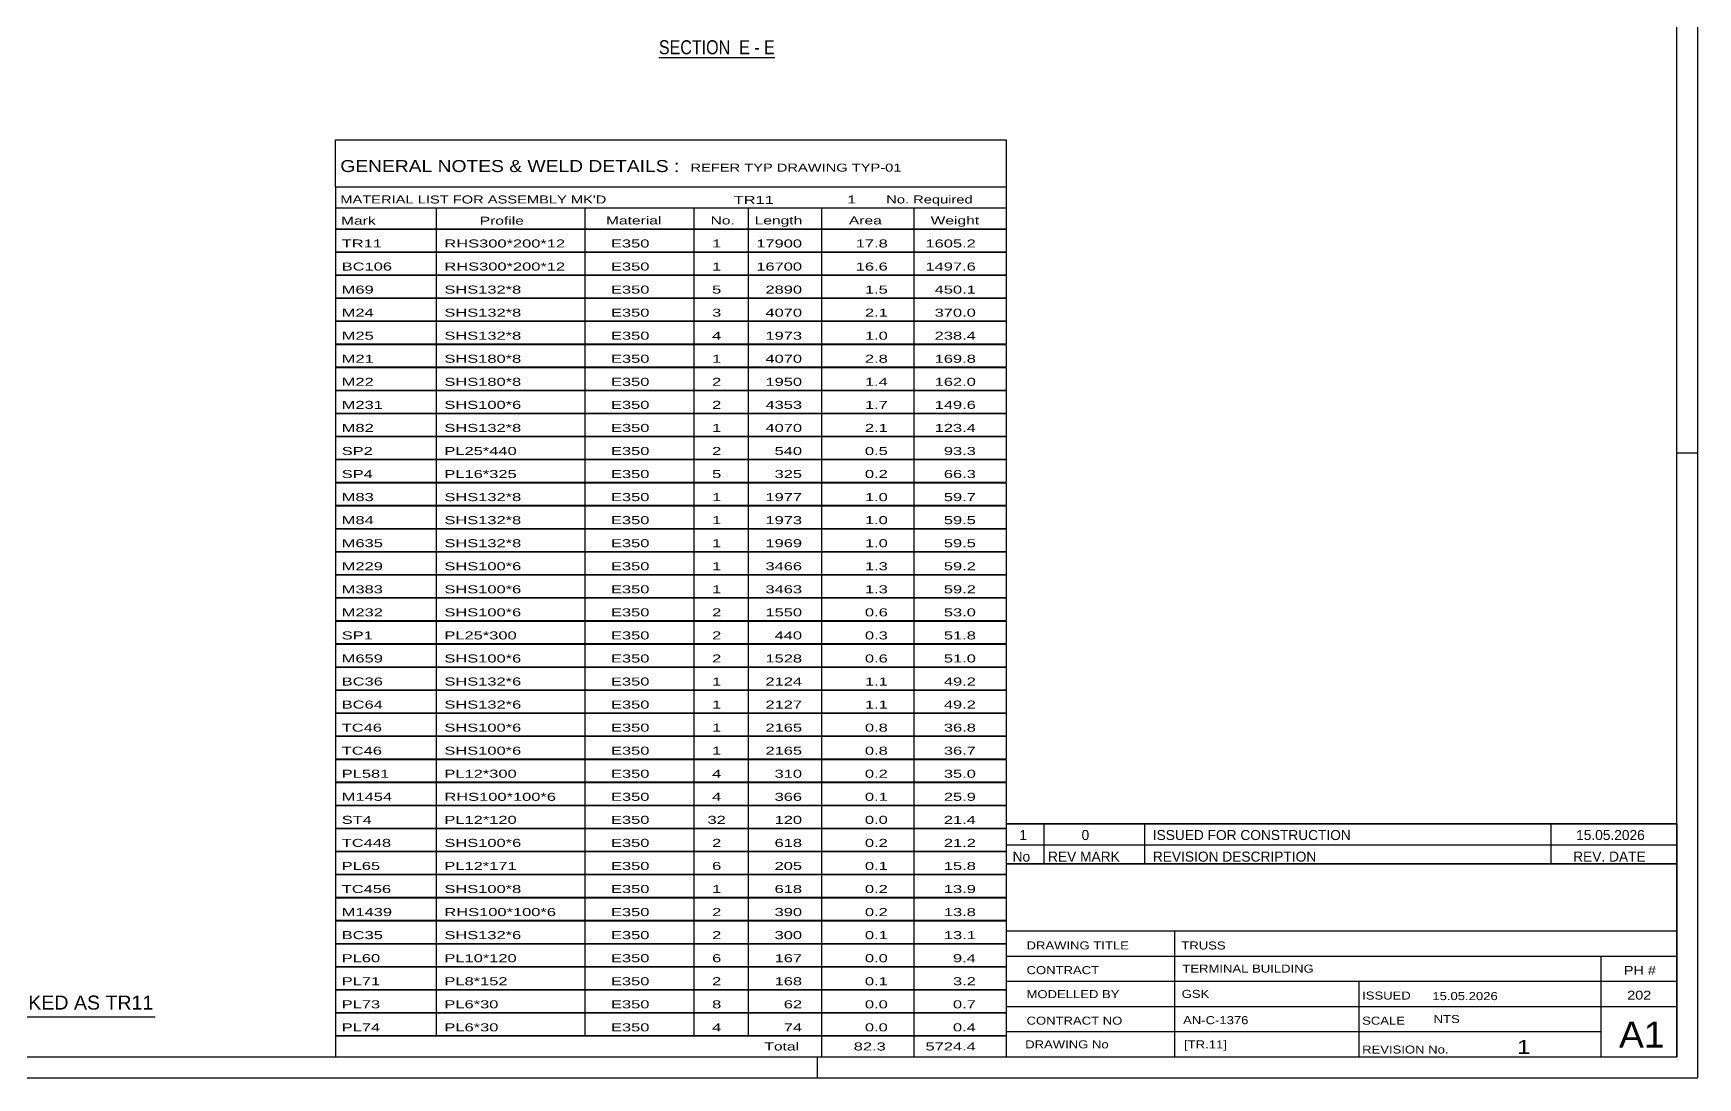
# Model space of a CAD drawing. Header units: millimetres. Extents: x -107 to 1082, y -577 to 264.
# Drawn here: x 684.7 to 1081.8, y -577.5 to -328.3 of the extents above; entities that cross this region are included whole.
import ezdxf

# ---------------------------------------------------------------- set-up
doc = ezdxf.new("R2010")
doc.units = ezdxf.units.MM
doc.styles.add('Arial', font='ARIAL.TTF', dxfattribs={"height": 0.2})
doc.styles.add('Arial Narrow', font='ARIALN.TTF', dxfattribs={"height": 0.2})

# ---------------------------------------------------------------- blocks, each defined once
blk = doc.blocks.new('Unknown-389677451-1162')
at = {"color": 5, "linetype": 'Continuous'}
for p, q in [((1081.77, -577.47), (1081.77, 263.53)), ((1076.77, -572.47), (1076.77, 258.53)), ((1081.77, -428.47), (1076.77, -428.47)), ((-102.23, -572.47), (1076.77, -572.47)), ((871.77, -577.47), (871.77, -572.47)), ((-107.23, -577.47), (1081.77, -577.47))]:
    blk.add_line(p, q, dxfattribs=at)
blk = doc.blocks.new('Unknown-389677451-42865')
at = {"color": 7, "linetype": 'Continuous'}
for p, q in [((916.77, -526.42), (916.77, -572.47)), ((916.77, -526.42), (1076.77, -526.42)), ((1076.77, -526.47), (1076.77, -572.47)), ((916.77, -542.47), (1076.77, -542.47)), ((956.91, -542.47), (956.91, -572.47)), ((916.77, -548.47), (1076.77, -548.47)), ((1058.77, -572.42), (1058.77, -548.42)), ((916.77, -554.47), (1076.77, -554.47)), ((1000.91, -554.47), (1000.91, -572.47)), ((916.77, -560.47), (1076.77, -560.47)), ((916.77, -566.47), (1058.77, -566.47)), ((916.77, -572.47), (1076.77, -572.47))]:
    blk.add_line(p, q, dxfattribs=at)
at = {"color": 7, "style": 'Arial Narrow'}
for s, height, width, p in [('DRAWING TITLE', 1.9089, 1.425378, (921.65, -546.86)), ('TRUSS', 1.909, 1.425378, (958.58, -546.88)), ('CONTRACT', 1.909, 1.425378, (921.65, -552.76)), ('TERMINAL BUILDING', 1.9089, 1.425378, (958.83, -552.4)), ('MODELLED BY', 1.9089, 1.425378, (921.65, -558.49)), ('GSK', 1.909, 1.425378, (958.66, -558.43)), ('ISSUED', 1.909, 1.425378, (1001.71, -558.83)), ('15.05.2026', 1.909, 1.425378, (1018.46, -558.95)), ('CONTRACT NO', 1.9089, 1.425378, (921.65, -564.81)), ('AN-C-1376', 1.909, 1.425378, (959, -564.69)), ('SCALE', 1.909, 1.425378, (1001.71, -564.82)), ('A1', 6.204, 1.25, (1063.01, -570.27)), ('DRAWING No', 1.909, 1.425378, (921.33, -570.47)), ('[TR.11]', 1.909, 1.425378, (959.23, -570.48)), ('REVISION No.', 1.9089, 1.425378, (1001.71, -571.7)), ('1', 3.34, 1.5, (1038.68, -571.79))]:
    blk.add_text(s, height=height, dxfattribs=dict(at, width=width)).set_placement(p)
at = {"color": 7, "linetype": 'Continuous', "style": 'Arial Narrow'}
for s, height, width, p in [('PH #', 2.1, 1.42538, (1064.17, -552.92)), ('202', 2.1, 1.42538, (1064.96, -558.82)), ('NTS', 1.909, 1.425378, (1018.77, -564.42))]:
    blk.add_text(s, height=height, dxfattribs=dict(at, width=width)).set_placement(p)
blk = doc.blocks.new('Unknown-389677451-42866')
at = {"color": 7, "linetype": 'Continuous'}
for p, q in [((916.77, -516.92), (1076.77, -516.92)), ((1076.77, -516.92), (916.77, -516.92)), ((916.77, -516.92), (916.77, -521.92)), ((925.77, -516.92), (925.77, -521.92)), ((949.77, -516.92), (949.77, -521.92)), ((1046.77, -516.92), (1046.77, -521.92)), ((1076.77, -516.92), (1076.77, -521.92)), ((916.77, -521.92), (1076.77, -521.92)), ((916.77, -521.92), (916.77, -526.42)), ((916.77, -521.92), (1076.77, -521.92)), ((925.77, -521.92), (925.77, -526.42)), ((949.77, -521.92), (949.77, -526.42)), ((1046.77, -521.92), (1046.77, -526.42)), ((1076.77, -521.92), (1076.77, -526.42)), ((1076.77, -526.42), (916.77, -526.42))]:
    blk.add_line(p, q, dxfattribs=at)
at = {"color": 7, "linetype": 'Continuous', "style": 'Arial Narrow'}
for s, height, width, p in [('1', 2.39, 1.196471, (919.93, -520.77)), ('0', 2.39, 1.196471, (934.78, -520.77)), ('ISSUED FOR CONSTRUCTION', 2.3861, 1.196471, (951.77, -520.77)), ('15.05.2026', 2.386, 1.196471, (1052.77, -520.77)), ('No', 2.386, 1.2, (918.32, -525.92)), ('REV MARK', 2.386, 1.2, (926.77, -525.92)), ('REVISION DESCRIPTION', 2.3861, 1.2, (951.77, -525.92)), ('REV. DATE', 2.386, 1.2, (1052.06, -525.92))]:
    blk.add_text(s, height=height, dxfattribs=dict(at, width=width)).set_placement(p)
blk = doc.blocks.new('Unknown-389677451-42867')
at = {"color": 7, "linetype": 'Continuous'}
for p, q in [((756.77, -353.72), (916.77, -353.72)), ((756.77, -364.97), (756.77, -353.72)), ((916.77, -353.72), (916.77, -364.97)), ((756.77, -364.97), (916.77, -364.97)), ((756.77, -364.97), (756.77, -369.97)), ((916.77, -364.97), (916.77, -369.97)), ((756.77, -369.97), (916.77, -369.97)), ((756.77, -369.97), (756.77, -374.97)), ((780.77, -369.97), (780.77, -374.97)), ((816.27, -369.97), (816.27, -374.97)), ((842.27, -369.97), (842.27, -374.97)), ((855.27, -369.97), (855.27, -374.97)), ((872.77, -369.97), (872.77, -374.97)), ((894.77, -369.97), (894.77, -374.97)), ((916.77, -369.97), (916.77, -374.97)), ((756.77, -374.97), (916.77, -374.97)), ((756.77, -375.02), (756.77, -380.42)), ((756.77, -375.02), (916.77, -375.02)), ((780.77, -374.97), (780.77, -380.47)), ((816.27, -374.97), (816.27, -380.47)), ((842.27, -374.97), (842.27, -380.47)), ((855.27, -374.97), (855.27, -380.47)), ((872.77, -374.97), (872.77, -380.47)), ((894.77, -374.97), (894.77, -380.47)), ((916.77, -375.02), (916.77, -380.42)), ((756.77, -380.42), (916.77, -380.42)), ((756.77, -380.52), (756.77, -385.92)), ((756.77, -380.52), (916.77, -380.52)), ((780.77, -380.47), (780.77, -385.97)), ((816.27, -380.47), (816.27, -385.97)), ((842.27, -380.47), (842.27, -385.97)), ((855.27, -380.47), (855.27, -385.97)), ((872.77, -380.47), (872.77, -385.97)), ((894.77, -380.47), (894.77, -385.97)), ((916.77, -380.52), (916.77, -385.92)), ((756.77, -385.92), (916.77, -385.92)), ((756.77, -386.02), (756.77, -391.42)), ((756.77, -386.02), (916.77, -386.02)), ((780.77, -385.97), (780.77, -391.47)), ((816.27, -385.97), (816.27, -391.47)), ((842.27, -385.97), (842.27, -391.47)), ((855.27, -385.97), (855.27, -391.47)), ((872.77, -385.97), (872.77, -391.47)), ((894.77, -385.97), (894.77, -391.47)), ((916.77, -386.02), (916.77, -391.42)), ((756.77, -391.42), (916.77, -391.42)), ((756.77, -391.52), (756.77, -396.92)), ((756.77, -391.52), (916.77, -391.52)), ((780.77, -391.47), (780.77, -396.97)), ((816.27, -391.47), (816.27, -396.97)), ((842.27, -391.47), (842.27, -396.97)), ((855.27, -391.47), (855.27, -396.97)), ((872.77, -391.47), (872.77, -396.97)), ((894.77, -391.47), (894.77, -396.97)), ((916.77, -391.52), (916.77, -396.92)), ((756.77, -396.92), (916.77, -396.92)), ((756.77, -397.02), (756.77, -402.42)), ((756.77, -397.02), (916.77, -397.02)), ((780.77, -396.97), (780.77, -402.47)), ((816.27, -396.97), (816.27, -402.47)), ((842.27, -396.97), (842.27, -402.47)), ((855.27, -396.97), (855.27, -402.47)), ((872.77, -396.97), (872.77, -402.47)), ((894.77, -396.97), (894.77, -402.47)), ((916.77, -397.02), (916.77, -402.42)), ((756.77, -402.42), (916.77, -402.42)), ((756.77, -402.52), (756.77, -407.92)), ((756.77, -402.52), (916.77, -402.52)), ((780.77, -402.47), (780.77, -407.97)), ((816.27, -402.47), (816.27, -407.97)), ((842.27, -402.47), (842.27, -407.97)), ((855.27, -402.47), (855.27, -407.97)), ((872.77, -402.47), (872.77, -407.97)), ((894.77, -402.47), (894.77, -407.97)), ((916.77, -402.52), (916.77, -407.92)), ((756.77, -407.92), (916.77, -407.92)), ((756.77, -408.02), (756.77, -413.42)), ((756.77, -408.02), (916.77, -408.02)), ((780.77, -407.97), (780.77, -413.47)), ((816.27, -407.97), (816.27, -413.47)), ((842.27, -407.97), (842.27, -413.47)), ((855.27, -407.97), (855.27, -413.47)), ((872.77, -407.97), (872.77, -413.47)), ((894.77, -407.97), (894.77, -413.47)), ((916.77, -408.02), (916.77, -413.42)), ((756.77, -413.42), (916.77, -413.42)), ((756.77, -413.52), (756.77, -418.92)), ((756.77, -413.52), (916.77, -413.52)), ((780.77, -413.47), (780.77, -418.97)), ((816.27, -413.47), (816.27, -418.97)), ((842.27, -413.47), (842.27, -418.97)), ((855.27, -413.47), (855.27, -418.97)), ((872.77, -413.47), (872.77, -418.97)), ((894.77, -413.47), (894.77, -418.97)), ((916.77, -413.52), (916.77, -418.92)), ((756.77, -418.92), (916.77, -418.92)), ((756.77, -419.02), (756.77, -424.42)), ((756.77, -419.02), (916.77, -419.02)), ((780.77, -418.97), (780.77, -424.47)), ((816.27, -418.97), (816.27, -424.47)), ((842.27, -418.97), (842.27, -424.47)), ((855.27, -418.97), (855.27, -424.47)), ((872.77, -418.97), (872.77, -424.47)), ((894.77, -418.97), (894.77, -424.47)), ((916.77, -419.02), (916.77, -424.42)), ((756.77, -424.42), (916.77, -424.42)), ((756.77, -424.52), (756.77, -429.92)), ((756.77, -424.52), (916.77, -424.52)), ((780.77, -424.47), (780.77, -429.97)), ((816.27, -424.47), (816.27, -429.97)), ((842.27, -424.47), (842.27, -429.97)), ((855.27, -424.47), (855.27, -429.97)), ((872.77, -424.47), (872.77, -429.97)), ((894.77, -424.47), (894.77, -429.97)), ((916.77, -424.52), (916.77, -429.92)), ((756.77, -429.92), (916.77, -429.92)), ((756.77, -430.02), (756.77, -435.42)), ((756.77, -430.02), (916.77, -430.02)), ((780.77, -429.97), (780.77, -435.47)), ((816.27, -429.97), (816.27, -435.47)), ((842.27, -429.97), (842.27, -435.47)), ((855.27, -429.97), (855.27, -435.47)), ((872.77, -429.97), (872.77, -435.47)), ((894.77, -429.97), (894.77, -435.47)), ((916.77, -430.02), (916.77, -435.42)), ((756.77, -435.42), (916.77, -435.42)), ((756.77, -435.52), (756.77, -440.92)), ((756.77, -435.52), (916.77, -435.52)), ((780.77, -435.47), (780.77, -440.97)), ((816.27, -435.47), (816.27, -440.97)), ((842.27, -435.47), (842.27, -440.97)), ((855.27, -435.47), (855.27, -440.97)), ((872.77, -435.47), (872.77, -440.97)), ((894.77, -435.47), (894.77, -440.97)), ((916.77, -435.52), (916.77, -440.92)), ((756.77, -440.92), (916.77, -440.92)), ((756.77, -441.02), (756.77, -446.42)), ((756.77, -441.02), (916.77, -441.02)), ((780.77, -440.97), (780.77, -446.47)), ((816.27, -440.97), (816.27, -446.47)), ((842.27, -440.97), (842.27, -446.47)), ((855.27, -440.97), (855.27, -446.47)), ((872.77, -440.97), (872.77, -446.47)), ((894.77, -440.97), (894.77, -446.47)), ((916.77, -441.02), (916.77, -446.42)), ((756.77, -446.42), (916.77, -446.42)), ((756.77, -446.52), (756.77, -451.92)), ((756.77, -446.52), (916.77, -446.52)), ((780.77, -446.47), (780.77, -451.97)), ((816.27, -446.47), (816.27, -451.97)), ((842.27, -446.47), (842.27, -451.97)), ((855.27, -446.47), (855.27, -451.97)), ((872.77, -446.47), (872.77, -451.97)), ((894.77, -446.47), (894.77, -451.97)), ((916.77, -446.52), (916.77, -451.92)), ((756.77, -451.92), (916.77, -451.92)), ((756.77, -452.02), (756.77, -457.42)), ((756.77, -452.02), (916.77, -452.02)), ((780.77, -451.97), (780.77, -457.47)), ((816.27, -451.97), (816.27, -457.47)), ((842.27, -451.97), (842.27, -457.47)), ((855.27, -451.97), (855.27, -457.47)), ((872.77, -451.97), (872.77, -457.47)), ((894.77, -451.97), (894.77, -457.47)), ((916.77, -452.02), (916.77, -457.42)), ((756.77, -457.42), (916.77, -457.42)), ((756.77, -457.52), (756.77, -462.92)), ((756.77, -457.52), (916.77, -457.52)), ((780.77, -457.47), (780.77, -462.97)), ((816.27, -457.47), (816.27, -462.97)), ((842.27, -457.47), (842.27, -462.97)), ((855.27, -457.47), (855.27, -462.97)), ((872.77, -457.47), (872.77, -462.97)), ((894.77, -457.47), (894.77, -462.97)), ((916.77, -457.52), (916.77, -462.92)), ((756.77, -462.92), (916.77, -462.92)), ((756.77, -463.02), (756.77, -468.42)), ((756.77, -463.02), (916.77, -463.02)), ((780.77, -462.97), (780.77, -468.47)), ((816.27, -462.97), (816.27, -468.47)), ((842.27, -462.97), (842.27, -468.47)), ((855.27, -462.97), (855.27, -468.47)), ((872.77, -462.97), (872.77, -468.47)), ((894.77, -462.97), (894.77, -468.47)), ((916.77, -463.02), (916.77, -468.42)), ((756.77, -468.42), (916.77, -468.42)), ((756.77, -468.52), (756.77, -473.92)), ((756.77, -468.52), (916.77, -468.52)), ((780.77, -468.47), (780.77, -473.97)), ((816.27, -468.47), (816.27, -473.97)), ((842.27, -468.47), (842.27, -473.97)), ((855.27, -468.47), (855.27, -473.97)), ((872.77, -468.47), (872.77, -473.97)), ((894.77, -468.47), (894.77, -473.97)), ((916.77, -468.52), (916.77, -473.92)), ((756.77, -473.92), (916.77, -473.92)), ((756.77, -474.02), (756.77, -479.42)), ((756.77, -474.02), (916.77, -474.02)), ((780.77, -473.97), (780.77, -479.47)), ((816.27, -473.97), (816.27, -479.47)), ((842.27, -473.97), (842.27, -479.47)), ((855.27, -473.97), (855.27, -479.47)), ((872.77, -473.97), (872.77, -479.47)), ((894.77, -473.97), (894.77, -479.47)), ((916.77, -474.02), (916.77, -479.42)), ((756.77, -479.42), (916.77, -479.42)), ((756.77, -479.52), (756.77, -484.92)), ((756.77, -479.52), (916.77, -479.52)), ((780.77, -479.47), (780.77, -484.97)), ((816.27, -479.47), (816.27, -484.97)), ((842.27, -479.47), (842.27, -484.97)), ((855.27, -479.47), (855.27, -484.97)), ((872.77, -479.47), (872.77, -484.97)), ((894.77, -479.47), (894.77, -484.97)), ((916.77, -479.52), (916.77, -484.92)), ((756.77, -484.92), (916.77, -484.92)), ((756.77, -485.02), (756.77, -490.42)), ((756.77, -485.02), (916.77, -485.02)), ((780.77, -484.97), (780.77, -490.47)), ((816.27, -484.97), (816.27, -490.47)), ((842.27, -484.97), (842.27, -490.47)), ((855.27, -484.97), (855.27, -490.47)), ((872.77, -484.97), (872.77, -490.47)), ((894.77, -484.97), (894.77, -490.47)), ((916.77, -485.02), (916.77, -490.42)), ((756.77, -490.42), (916.77, -490.42)), ((756.77, -490.52), (756.77, -495.92)), ((756.77, -490.52), (916.77, -490.52)), ((780.77, -490.47), (780.77, -495.97)), ((816.27, -490.47), (816.27, -495.97)), ((842.27, -490.47), (842.27, -495.97)), ((855.27, -490.47), (855.27, -495.97)), ((872.77, -490.47), (872.77, -495.97)), ((894.77, -490.47), (894.77, -495.97)), ((916.77, -490.52), (916.77, -495.92)), ((756.77, -495.92), (916.77, -495.92)), ((756.77, -496.02), (756.77, -501.42)), ((756.77, -496.02), (916.77, -496.02)), ((780.77, -495.97), (780.77, -501.47)), ((816.27, -495.97), (816.27, -501.47)), ((842.27, -495.97), (842.27, -501.47)), ((855.27, -495.97), (855.27, -501.47)), ((872.77, -495.97), (872.77, -501.47)), ((894.77, -495.97), (894.77, -501.47)), ((916.77, -496.02), (916.77, -501.42)), ((756.77, -501.42), (916.77, -501.42)), ((756.77, -501.52), (756.77, -506.92)), ((756.77, -501.52), (916.77, -501.52)), ((780.77, -501.47), (780.77, -506.97)), ((816.27, -501.47), (816.27, -506.97)), ((842.27, -501.47), (842.27, -506.97)), ((855.27, -501.47), (855.27, -506.97)), ((872.77, -501.47), (872.77, -506.97)), ((894.77, -501.47), (894.77, -506.97)), ((916.77, -501.52), (916.77, -506.92)), ((756.77, -506.92), (916.77, -506.92)), ((756.77, -507.02), (756.77, -512.42)), ((756.77, -507.02), (916.77, -507.02)), ((780.77, -506.97), (780.77, -512.47)), ((816.27, -506.97), (816.27, -512.47)), ((842.27, -506.97), (842.27, -512.47)), ((855.27, -506.97), (855.27, -512.47)), ((872.77, -506.97), (872.77, -512.47)), ((894.77, -506.97), (894.77, -512.47)), ((916.77, -507.02), (916.77, -512.42)), ((756.77, -512.42), (916.77, -512.42)), ((756.77, -512.52), (756.77, -517.92)), ((756.77, -512.52), (916.77, -512.52)), ((780.77, -512.47), (780.77, -517.97)), ((816.27, -512.47), (816.27, -517.97)), ((842.27, -512.47), (842.27, -517.97)), ((855.27, -512.47), (855.27, -517.97)), ((872.77, -512.47), (872.77, -517.97)), ((894.77, -512.47), (894.77, -517.97)), ((916.77, -512.52), (916.77, -517.92)), ((756.77, -517.92), (916.77, -517.92)), ((756.77, -518.02), (756.77, -523.42)), ((756.77, -518.02), (916.77, -518.02)), ((780.77, -517.97), (780.77, -523.47)), ((816.27, -517.97), (816.27, -523.47)), ((842.27, -517.97), (842.27, -523.47)), ((855.27, -517.97), (855.27, -523.47)), ((872.77, -517.97), (872.77, -523.47)), ((894.77, -517.97), (894.77, -523.47)), ((916.77, -518.02), (916.77, -523.42)), ((756.77, -523.42), (916.77, -523.42)), ((756.77, -523.52), (756.77, -528.92)), ((756.77, -523.52), (916.77, -523.52)), ((780.77, -523.47), (780.77, -528.97)), ((816.27, -523.47), (816.27, -528.97)), ((842.27, -523.47), (842.27, -528.97)), ((855.27, -523.47), (855.27, -528.97)), ((872.77, -523.47), (872.77, -528.97)), ((894.77, -523.47), (894.77, -528.97)), ((916.77, -523.52), (916.77, -528.92)), ((756.77, -528.92), (916.77, -528.92)), ((756.77, -529.02), (756.77, -534.42)), ((756.77, -529.02), (916.77, -529.02)), ((780.77, -528.97), (780.77, -534.47)), ((816.27, -528.97), (816.27, -534.47)), ((842.27, -528.97), (842.27, -534.47)), ((855.27, -528.97), (855.27, -534.47)), ((872.77, -528.97), (872.77, -534.47)), ((894.77, -528.97), (894.77, -534.47)), ((916.77, -529.02), (916.77, -534.42)), ((756.77, -534.42), (916.77, -534.42)), ((756.77, -534.52), (756.77, -539.92)), ((756.77, -534.52), (916.77, -534.52)), ((780.77, -534.47), (780.77, -539.97)), ((816.27, -534.47), (816.27, -539.97)), ((842.27, -534.47), (842.27, -539.97)), ((855.27, -534.47), (855.27, -539.97)), ((872.77, -534.47), (872.77, -539.97)), ((894.77, -534.47), (894.77, -539.97)), ((916.77, -534.52), (916.77, -539.92)), ((756.77, -539.92), (916.77, -539.92)), ((756.77, -540.02), (756.77, -545.42)), ((756.77, -540.02), (916.77, -540.02)), ((780.77, -539.97), (780.77, -545.47)), ((816.27, -539.97), (816.27, -545.47)), ((842.27, -539.97), (842.27, -545.47)), ((855.27, -539.97), (855.27, -545.47)), ((872.77, -539.97), (872.77, -545.47)), ((894.77, -539.97), (894.77, -545.47)), ((916.77, -540.02), (916.77, -545.42)), ((756.77, -545.42), (916.77, -545.42)), ((756.77, -545.52), (756.77, -550.92)), ((756.77, -545.52), (916.77, -545.52)), ((780.77, -545.47), (780.77, -550.97)), ((816.27, -545.47), (816.27, -550.97)), ((842.27, -545.47), (842.27, -550.97)), ((855.27, -545.47), (855.27, -550.97)), ((872.77, -545.47), (872.77, -550.97)), ((894.77, -545.47), (894.77, -550.97)), ((916.77, -545.52), (916.77, -550.92)), ((756.77, -550.92), (916.77, -550.92)), ((756.77, -551.02), (756.77, -556.42)), ((756.77, -551.02), (916.77, -551.02)), ((780.77, -550.97), (780.77, -556.47)), ((816.27, -550.97), (816.27, -556.47)), ((842.27, -550.97), (842.27, -556.47)), ((855.27, -550.97), (855.27, -556.47)), ((872.77, -550.97), (872.77, -556.47)), ((894.77, -550.97), (894.77, -556.47)), ((916.77, -551.02), (916.77, -556.42)), ((756.77, -556.42), (916.77, -556.42)), ((756.77, -556.52), (756.77, -561.92)), ((756.77, -556.52), (916.77, -556.52)), ((780.77, -556.47), (780.77, -561.97)), ((816.27, -556.47), (816.27, -561.97)), ((842.27, -556.47), (842.27, -561.97)), ((855.27, -556.47), (855.27, -561.97)), ((872.77, -556.47), (872.77, -561.97)), ((894.77, -556.47), (894.77, -561.97)), ((916.77, -556.52), (916.77, -561.92)), ((756.77, -561.92), (916.77, -561.92)), ((756.77, -562.02), (756.77, -567.42)), ((756.77, -562.02), (916.77, -562.02)), ((780.77, -561.97), (780.77, -567.47)), ((816.27, -561.97), (816.27, -567.47)), ((842.27, -561.97), (842.27, -567.47)), ((855.27, -561.97), (855.27, -567.47)), ((872.77, -561.97), (872.77, -567.47)), ((894.77, -561.97), (894.77, -567.47)), ((916.77, -562.02), (916.77, -567.42)), ((756.77, -567.42), (916.77, -567.42)), ((756.77, -567.47), (916.77, -567.47)), ((756.77, -567.47), (756.77, -572.47)), ((872.77, -567.47), (872.77, -572.47)), ((894.77, -567.47), (894.77, -572.47)), ((916.77, -567.47), (916.77, -572.47)), ((756.77, -572.47), (916.77, -572.47))]:
    blk.add_line(p, q, dxfattribs=at)
at = {"color": 7, "style": 'Arial Narrow'}
for s, height, width, p in [('GENERAL NOTES & WELD DETAILS :', 2.8633, 1.4, (757.93, -361.41)), ('REFER TYP DRAWING TYP-01', 1.9089, 1.6, (841.47, -361.31)), ("MATERIAL LIST FOR ASSEMBLY MK'D", 1.9089, 1.6, (757.93, -368.91)), ('TR11', 1.909, 1.794707, (851.77, -369)), ('1', 1.91, 1.794707, (878.85, -368.91)), ('No. Required', 1.9089, 1.6, (888.18, -368.91)), ('Mark', 1.909, 1.7, (758.11, -373.97)), ('Profile', 1.909, 1.7, (791.19, -373.97)), ('Material', 1.909, 1.7, (821.31, -373.91)), ('No.', 1.909, 1.7, (846.27, -373.91)), ('Length', 1.909, 1.7, (856.77, -373.91)), ('Area', 1.909, 1.7, (879.27, -373.91)), ('Weight', 1.909, 1.7, (898.77, -373.91))]:
    blk.add_text(s, height=height, dxfattribs=dict(at, width=width)).set_placement(p)
at = {"color": 7, "linetype": 'Continuous', "style": 'Arial Narrow'}
for s, height, width, p in [('TR11', 1.909, 1.794707, (758.27, -379.41)), ('RHS300*200*12', 1.9089, 1.794707, (782.77, -379.41)), ('E350', 1.909, 1.794707, (822.51, -379.41)), ('1', 1.91, 1.794707, (846.63, -379.41)), ('17900', 1.909, 1.794707, (857.17, -379.41)), ('17.8', 1.909, 1.794707, (880.9, -379.41)), ('1605.2', 1.909, 1.794707, (897.54, -379.41)), ('BC106', 1.909, 1.794707, (758.27, -384.91)), ('RHS300*200*12', 1.9089, 1.794707, (782.77, -384.91)), ('E350', 1.909, 1.794707, (822.51, -384.91)), ('1', 1.91, 1.794707, (846.63, -384.91)), ('16700', 1.909, 1.794707, (857.17, -384.91)), ('16.6', 1.909, 1.794707, (880.9, -384.91)), ('1497.6', 1.909, 1.794707, (897.54, -384.91)), ('M69', 1.909, 1.794707, (758.27, -390.41)), ('SHS132*8', 1.909, 1.794707, (782.77, -390.41)), ('E350', 1.909, 1.794707, (822.51, -390.41)), ('5', 1.91, 1.794707, (846.63, -390.41)), ('2890', 1.909, 1.794707, (859.36, -390.41)), ('1.5', 1.909, 1.794707, (883.09, -390.41)), ('450.1', 1.909, 1.794707, (899.73, -390.41)), ('M24', 1.909, 1.794707, (758.27, -395.91)), ('SHS132*8', 1.909, 1.794707, (782.77, -395.91)), ('E350', 1.909, 1.794707, (822.51, -395.91)), ('3', 1.91, 1.794707, (846.63, -395.91)), ('4070', 1.909, 1.794707, (859.36, -395.91)), ('2.1', 1.909, 1.794707, (883.09, -395.91)), ('370.0', 1.909, 1.794707, (899.73, -395.91)), ('M25', 1.909, 1.794707, (758.27, -401.41)), ('SHS132*8', 1.909, 1.794707, (782.77, -401.41)), ('E350', 1.909, 1.794707, (822.51, -401.41)), ('4', 1.91, 1.794707, (846.63, -401.41)), ('1973', 1.909, 1.794707, (859.36, -401.41)), ('1.0', 1.909, 1.794707, (883.09, -401.41)), ('238.4', 1.909, 1.794707, (899.73, -401.41)), ('M21', 1.909, 1.794707, (758.27, -406.91)), ('SHS180*8', 1.909, 1.794707, (782.77, -406.91)), ('E350', 1.909, 1.794707, (822.51, -406.91)), ('1', 1.91, 1.794707, (846.63, -406.91)), ('4070', 1.909, 1.794707, (859.36, -406.91)), ('2.8', 1.909, 1.794707, (883.09, -406.91)), ('169.8', 1.909, 1.794707, (899.73, -406.91)), ('M22', 1.909, 1.794707, (758.27, -412.41)), ('SHS180*8', 1.909, 1.794707, (782.77, -412.41)), ('E350', 1.909, 1.794707, (822.51, -412.41)), ('2', 1.91, 1.794707, (846.63, -412.41)), ('1950', 1.909, 1.794707, (859.36, -412.41)), ('1.4', 1.909, 1.794707, (883.09, -412.41)), ('162.0', 1.909, 1.794707, (899.73, -412.41)), ('M231', 1.909, 1.794707, (758.27, -417.91)), ('SHS100*6', 1.909, 1.794707, (782.77, -417.91)), ('E350', 1.909, 1.794707, (822.51, -417.91)), ('2', 1.91, 1.794707, (846.63, -417.91)), ('4353', 1.909, 1.794707, (859.36, -417.91)), ('1.7', 1.909, 1.794707, (883.09, -417.91)), ('149.6', 1.909, 1.794707, (899.73, -417.91)), ('M82', 1.909, 1.794707, (758.27, -423.41)), ('SHS132*8', 1.909, 1.794707, (782.77, -423.41)), ('E350', 1.909, 1.794707, (822.51, -423.41)), ('1', 1.91, 1.794707, (846.63, -423.41)), ('4070', 1.909, 1.794707, (859.36, -423.41)), ('2.1', 1.909, 1.794707, (883.09, -423.41)), ('123.4', 1.909, 1.794707, (899.73, -423.41)), ('SP2', 1.909, 1.794707, (758.27, -428.91)), ('PL25*440', 1.909, 1.794707, (782.77, -428.91)), ('E350', 1.909, 1.794707, (822.51, -428.91)), ('2', 1.91, 1.794707, (846.63, -428.91)), ('540', 1.909, 1.794707, (861.54, -428.91)), ('0.5', 1.909, 1.794707, (883.09, -428.91)), ('93.3', 1.909, 1.794707, (901.92, -428.91)), ('SP4', 1.909, 1.794707, (758.27, -434.41)), ('PL16*325', 1.909, 1.794707, (782.77, -434.41)), ('E350', 1.909, 1.794707, (822.51, -434.41)), ('5', 1.91, 1.794707, (846.63, -434.41)), ('325', 1.909, 1.794707, (861.54, -434.41)), ('0.2', 1.909, 1.794707, (883.09, -434.41)), ('66.3', 1.909, 1.794707, (901.92, -434.41)), ('M83', 1.909, 1.794707, (758.27, -439.91)), ('SHS132*8', 1.909, 1.794707, (782.77, -439.91)), ('E350', 1.909, 1.794707, (822.51, -439.91)), ('1', 1.91, 1.794707, (846.63, -439.91)), ('1977', 1.909, 1.794707, (859.36, -439.91)), ('1.0', 1.909, 1.794707, (883.09, -439.91)), ('59.7', 1.909, 1.794707, (901.92, -439.91)), ('M84', 1.909, 1.794707, (758.27, -445.41)), ('SHS132*8', 1.909, 1.794707, (782.77, -445.41)), ('E350', 1.909, 1.794707, (822.51, -445.41)), ('1', 1.91, 1.794707, (846.63, -445.41)), ('1973', 1.909, 1.794707, (859.36, -445.41)), ('1.0', 1.909, 1.794707, (883.09, -445.41)), ('59.5', 1.909, 1.794707, (901.92, -445.41)), ('M635', 1.909, 1.794707, (758.27, -450.91)), ('SHS132*8', 1.909, 1.794707, (782.77, -450.91)), ('E350', 1.909, 1.794707, (822.51, -450.91)), ('1', 1.91, 1.794707, (846.63, -450.91)), ('1969', 1.909, 1.794707, (859.36, -450.91)), ('1.0', 1.909, 1.794707, (883.09, -450.91)), ('59.5', 1.909, 1.794707, (901.92, -450.91)), ('M229', 1.909, 1.794707, (758.27, -456.41)), ('SHS100*6', 1.909, 1.794707, (782.77, -456.41)), ('E350', 1.909, 1.794707, (822.51, -456.41)), ('1', 1.91, 1.794707, (846.63, -456.41)), ('3466', 1.909, 1.794707, (859.36, -456.41)), ('1.3', 1.909, 1.794707, (883.09, -456.41)), ('59.2', 1.909, 1.794707, (901.92, -456.41)), ('M383', 1.909, 1.794707, (758.27, -461.91)), ('SHS100*6', 1.909, 1.794707, (782.77, -461.91)), ('E350', 1.909, 1.794707, (822.51, -461.91)), ('1', 1.91, 1.794707, (846.63, -461.91)), ('3463', 1.909, 1.794707, (859.36, -461.91)), ('1.3', 1.909, 1.794707, (883.09, -461.91)), ('59.2', 1.909, 1.794707, (901.92, -461.91)), ('M232', 1.909, 1.794707, (758.27, -467.41)), ('SHS100*6', 1.909, 1.794707, (782.77, -467.41)), ('E350', 1.909, 1.794707, (822.51, -467.41)), ('2', 1.91, 1.794707, (846.63, -467.41)), ('1550', 1.909, 1.794707, (859.36, -467.41)), ('0.6', 1.909, 1.794707, (883.09, -467.41)), ('53.0', 1.909, 1.794707, (901.92, -467.41)), ('SP1', 1.909, 1.794707, (758.27, -472.91)), ('PL25*300', 1.909, 1.794707, (782.77, -472.91)), ('E350', 1.909, 1.794707, (822.51, -472.91)), ('2', 1.91, 1.794707, (846.63, -472.91)), ('440', 1.909, 1.794707, (861.54, -472.91)), ('0.3', 1.909, 1.794707, (883.09, -472.91)), ('51.8', 1.909, 1.794707, (901.92, -472.91)), ('M659', 1.909, 1.794707, (758.27, -478.41)), ('SHS100*6', 1.909, 1.794707, (782.77, -478.41)), ('E350', 1.909, 1.794707, (822.51, -478.41)), ('2', 1.91, 1.794707, (846.63, -478.41)), ('1528', 1.909, 1.794707, (859.36, -478.41)), ('0.6', 1.909, 1.794707, (883.09, -478.41)), ('51.0', 1.909, 1.794707, (901.92, -478.41)), ('BC36', 1.909, 1.794707, (758.27, -483.91)), ('SHS132*6', 1.909, 1.794707, (782.77, -483.91)), ('E350', 1.909, 1.794707, (822.51, -483.91)), ('1', 1.91, 1.794707, (846.63, -483.91)), ('2124', 1.909, 1.794707, (859.36, -483.91)), ('1.1', 1.909, 1.794707, (883.09, -483.91)), ('49.2', 1.909, 1.794707, (901.92, -483.91)), ('BC64', 1.909, 1.794707, (758.27, -489.41)), ('SHS132*6', 1.909, 1.794707, (782.77, -489.41)), ('E350', 1.909, 1.794707, (822.51, -489.41)), ('1', 1.91, 1.794707, (846.63, -489.41)), ('2127', 1.909, 1.794707, (859.36, -489.41)), ('1.1', 1.909, 1.794707, (883.09, -489.41)), ('49.2', 1.909, 1.794707, (901.92, -489.41)), ('TC46', 1.909, 1.794707, (758.27, -494.91)), ('SHS100*6', 1.909, 1.794707, (782.77, -494.91)), ('E350', 1.909, 1.794707, (822.51, -494.91)), ('1', 1.91, 1.794707, (846.63, -494.91)), ('2165', 1.909, 1.794707, (859.36, -494.91)), ('0.8', 1.909, 1.794707, (883.09, -494.91)), ('36.8', 1.909, 1.794707, (901.92, -494.91)), ('TC46', 1.909, 1.794707, (758.27, -500.41)), ('SHS100*6', 1.909, 1.794707, (782.77, -500.41)), ('E350', 1.909, 1.794707, (822.51, -500.41)), ('1', 1.91, 1.794707, (846.63, -500.41)), ('2165', 1.909, 1.794707, (859.36, -500.41)), ('0.8', 1.909, 1.794707, (883.09, -500.41)), ('36.7', 1.909, 1.794707, (901.92, -500.41)), ('PL581', 1.909, 1.794707, (758.27, -505.91)), ('PL12*300', 1.909, 1.794707, (782.77, -505.91)), ('E350', 1.909, 1.794707, (822.51, -505.91)), ('4', 1.91, 1.794707, (846.63, -505.91)), ('310', 1.909, 1.794707, (861.54, -505.91)), ('0.2', 1.909, 1.794707, (883.09, -505.91)), ('35.0', 1.909, 1.794707, (901.92, -505.91)), ('M1454', 1.909, 1.794707, (758.27, -511.41)), ('RHS100*100*6', 1.9089, 1.794707, (782.77, -511.41)), ('E350', 1.909, 1.794707, (822.51, -511.41)), ('4', 1.91, 1.794707, (846.63, -511.41)), ('366', 1.909, 1.794707, (861.54, -511.41)), ('0.1', 1.909, 1.794707, (883.09, -511.41)), ('25.9', 1.909, 1.794707, (901.92, -511.41)), ('ST4', 1.909, 1.794707, (758.27, -516.91)), ('PL12*120', 1.909, 1.794707, (782.77, -516.91)), ('E350', 1.909, 1.794707, (822.51, -516.91)), ('32', 1.909, 1.794707, (845.54, -516.91)), ('120', 1.909, 1.794707, (861.54, -516.91)), ('0.0', 1.909, 1.794707, (883.09, -516.91)), ('21.4', 1.909, 1.794707, (901.92, -516.91)), ('TC448', 1.909, 1.794707, (758.27, -522.41)), ('SHS100*6', 1.909, 1.794707, (782.77, -522.41)), ('E350', 1.909, 1.794707, (822.51, -522.41)), ('2', 1.91, 1.794707, (846.63, -522.41)), ('618', 1.909, 1.794707, (861.54, -522.41)), ('0.2', 1.909, 1.794707, (883.09, -522.41)), ('21.2', 1.909, 1.794707, (901.92, -522.41)), ('PL65', 1.909, 1.794707, (758.27, -527.91)), ('PL12*171', 1.909, 1.794707, (782.77, -527.91)), ('E350', 1.909, 1.794707, (822.51, -527.91)), ('6', 1.91, 1.794707, (846.63, -527.91)), ('205', 1.909, 1.794707, (861.54, -527.91)), ('0.1', 1.909, 1.794707, (883.09, -527.91)), ('15.8', 1.909, 1.794707, (901.92, -527.91)), ('TC456', 1.909, 1.794707, (758.27, -533.41)), ('SHS100*8', 1.909, 1.794707, (782.77, -533.41)), ('E350', 1.909, 1.794707, (822.51, -533.41)), ('1', 1.91, 1.794707, (846.63, -533.41)), ('618', 1.909, 1.794707, (861.54, -533.41)), ('0.2', 1.909, 1.794707, (883.09, -533.41)), ('13.9', 1.909, 1.794707, (901.92, -533.41)), ('M1439', 1.909, 1.794707, (758.27, -538.91)), ('RHS100*100*6', 1.9089, 1.794707, (782.77, -538.91)), ('E350', 1.909, 1.794707, (822.51, -538.91)), ('2', 1.91, 1.794707, (846.63, -538.91)), ('390', 1.909, 1.794707, (861.54, -538.91)), ('0.2', 1.909, 1.794707, (883.09, -538.91)), ('13.8', 1.909, 1.794707, (901.92, -538.91)), ('BC35', 1.909, 1.794707, (758.27, -544.41)), ('SHS132*6', 1.909, 1.794707, (782.77, -544.41)), ('E350', 1.909, 1.794707, (822.51, -544.41)), ('2', 1.91, 1.794707, (846.63, -544.41)), ('300', 1.909, 1.794707, (861.54, -544.41)), ('0.1', 1.909, 1.794707, (883.09, -544.41)), ('13.1', 1.909, 1.794707, (901.92, -544.41)), ('PL60', 1.909, 1.794707, (758.27, -549.91)), ('PL10*120', 1.909, 1.794707, (782.77, -549.91)), ('E350', 1.909, 1.794707, (822.51, -549.91)), ('6', 1.91, 1.794707, (846.63, -549.91)), ('167', 1.909, 1.794707, (861.54, -549.91)), ('0.0', 1.909, 1.794707, (883.09, -549.91)), ('9.4', 1.909, 1.794707, (904.1, -549.91)), ('PL71', 1.909, 1.794707, (758.27, -555.41)), ('PL8*152', 1.909, 1.794707, (782.77, -555.41)), ('E350', 1.909, 1.794707, (822.51, -555.41)), ('2', 1.91, 1.794707, (846.63, -555.41)), ('168', 1.909, 1.794707, (861.54, -555.41)), ('0.1', 1.909, 1.794707, (883.09, -555.41)), ('3.2', 1.909, 1.794707, (904.1, -555.41)), ('PL73', 1.909, 1.794707, (758.27, -560.91)), ('PL6*30', 1.909, 1.794707, (782.77, -560.91)), ('E350', 1.909, 1.794707, (822.51, -560.91)), ('8', 1.91, 1.794707, (846.63, -560.91)), ('62', 1.909, 1.794707, (863.73, -560.91)), ('0.0', 1.909, 1.794707, (883.09, -560.91)), ('0.7', 1.909, 1.794707, (904.1, -560.91)), ('PL74', 1.909, 1.794707, (758.27, -566.41)), ('PL6*30', 1.909, 1.794707, (782.77, -566.41)), ('E350', 1.909, 1.794707, (822.51, -566.41)), ('4', 1.91, 1.794707, (846.63, -566.41)), ('74', 1.909, 1.794707, (863.73, -566.41)), ('0.0', 1.909, 1.794707, (883.09, -566.41)), ('0.4', 1.909, 1.794707, (904.1, -566.41)), ('Total', 1.909, 1.7, (859.11, -570.97)), ('82.3', 1.909, 1.794707, (880.42, -570.97)), ('5724.4', 1.909, 1.794707, (897.54, -570.97))]:
    blk.add_text(s, height=height, dxfattribs=dict(at, width=width)).set_placement(p)
blk = doc.blocks.new('Unknown-389677451-42868')
at = {"color": 7, "linetype": 'Continuous'}
blk.add_line((643.77, -562.97), (713.77, -562.97), dxfattribs=at)
at = {"color": 7, "style": 'Arial'}
blk.add_text('ONE-TRUSS MARKED AS TR11', height=3.3428, dxfattribs=at).set_placement((644.31, -561.22))
blk = doc.blocks.new('Unknown-389677451-16 - 18730')
at = {"color": 6, "linetype": 'Continuous'}
blk.add_line((833.94, -334.06), (861.58, -334.06), dxfattribs=at)
at = {"color": 0, "linetype": 'Continuous'}
blk.add_wipeout([(852.04, -333.31), (852.04, -329.81), (833.94, -329.81), (833.94, -333.31)], dxfattribs=at)
at = {"color": 7, "linetype": 'Continuous', "style": 'Arial Narrow'}
blk.add_text('SECTION ', height=3.34, dxfattribs=at).set_placement((833.94, -333.31))
at = {"color": 0, "linetype": 'Continuous'}
blk.add_wipeout([(855.65, -333.31), (855.65, -329.81), (853.09, -329.81), (853.09, -333.31)], dxfattribs=at)
blk.add_wipeout([(857.98, -333.31), (857.98, -329.81), (856.7, -329.81), (856.7, -333.31)], dxfattribs=at)
at = {"color": 7, "linetype": 'Continuous', "style": 'Arial Narrow'}
blk.add_text('E', height=3.34, dxfattribs=at).set_placement((853.09, -333.31))
at = {"color": 0, "linetype": 'Continuous'}
blk.add_wipeout([(861.58, -333.31), (861.58, -329.81), (859.03, -329.81), (859.03, -333.31)], dxfattribs=at)
at = {"color": 7, "linetype": 'Continuous', "style": 'Arial Narrow'}
for s, p in [('-', (856.7, -333.31)), ('E', (859.03, -333.31))]:
    blk.add_text(s, height=3.34, dxfattribs=at).set_placement(p)

msp = doc.modelspace()

# ---------------------------------------------------------------- block references
for name in ['Unknown-389677451-1162', 'Unknown-389677451-42867', 'Unknown-389677451-42866', 'Unknown-389677451-42865', 'Unknown-389677451-42868']:
    msp.add_blockref(name, (0, 0))

# ---------------------------------------------------------------- next in the draw order: block references
msp.add_blockref('Unknown-389677451-16 - 18730', (0, 0))

doc.saveas('drawing.dxf')
